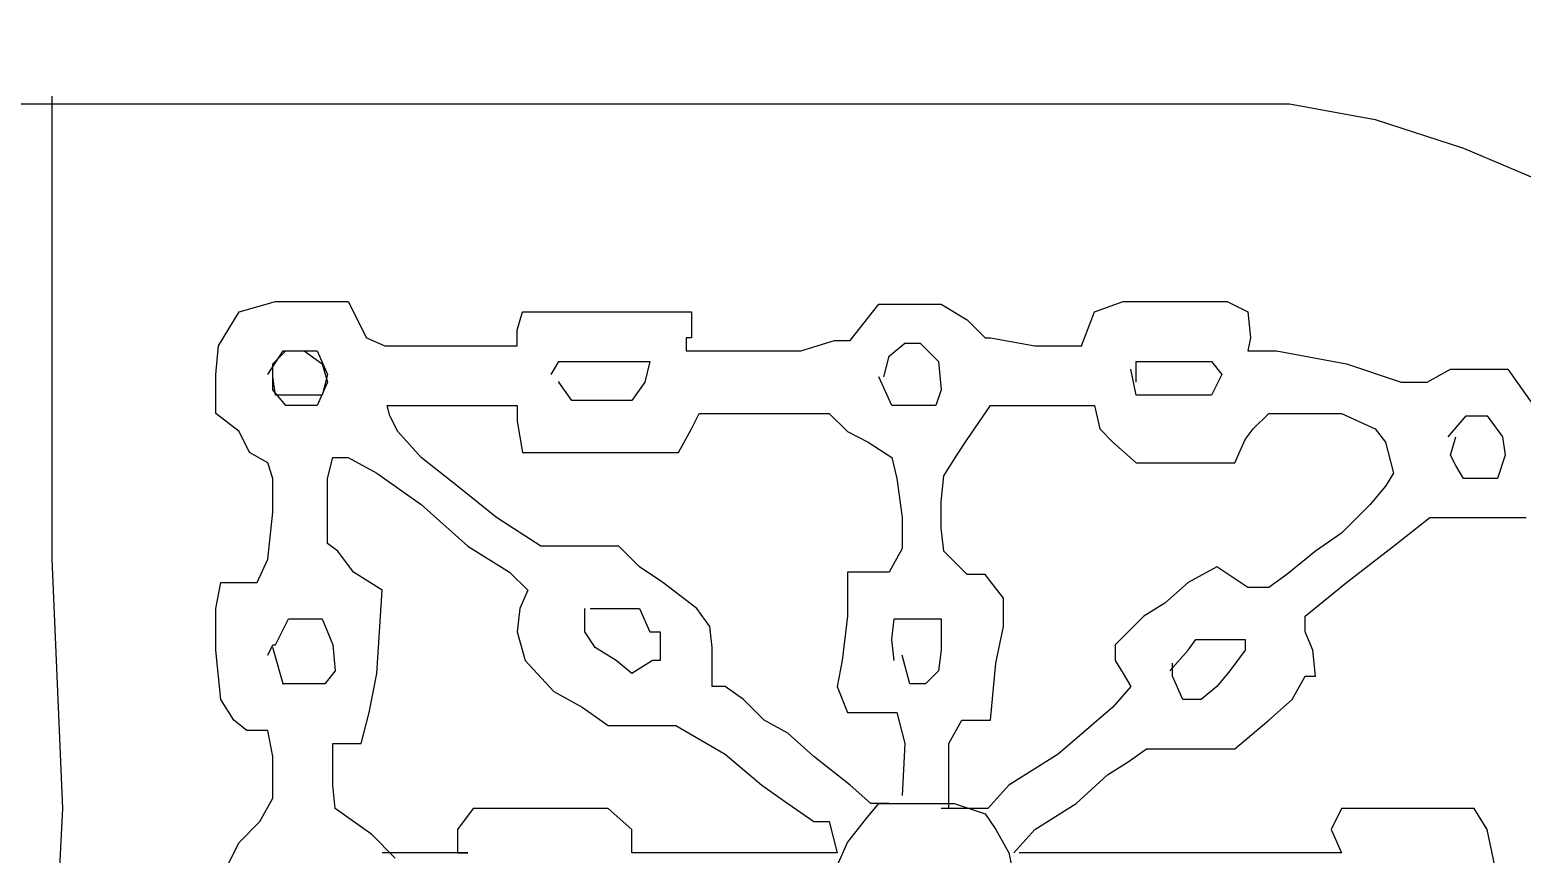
# Model space of a CAD drawing. Extents: x 730854 to 731444, y 4378581 to 4379608.
# Drawn here: x 730892.02 to 730897.76, y 4379445.25 to 4379448.42 of the extents above; entities that cross this region are included whole.
import ezdxf

# ---------------------------------------------------------------- set-up
doc = ezdxf.new("R2010")
doc.units = 0
doc.layers.get('0').update_dxf_attribs({"linetype": 'CONTINUOUS'})

msp = doc.modelspace()

# ---------------------------------------------------------------- linework, layer by layer
at = {"color": 0, "linetype": 'CONTINUOUS'}
for p, q in [((730892.1, 4379448.17), (730892.1, 4379447.97)), ((730892.1, 4379448.17), (730892.1, 4379447.97)), ((730891.92, 4379448.14), (730892.12, 4379448.14)), ((730891.92, 4379448.14), (730892.12, 4379448.14)), ((730892.12, 4379448.14), (730892.85, 4379448.14)), ((730892.12, 4379448.14), (730892.85, 4379448.14)), ((730892.85, 4379448.14), (730893.26, 4379448.14)), ((730892.85, 4379448.14), (730893.26, 4379448.14)), ((730893.26, 4379448.14), (730893.82, 4379448.14)), ((730893.26, 4379448.14), (730893.82, 4379448.14)), ((730893.82, 4379448.14), (730894.14, 4379448.14)), ((730893.82, 4379448.14), (730894.14, 4379448.14)), ((730894.14, 4379448.14), (730894.64, 4379448.14)), ((730894.14, 4379448.14), (730894.64, 4379448.14)), ((730894.64, 4379448.14), (730895.2, 4379448.14)), ((730894.64, 4379448.14), (730895.2, 4379448.14)), ((730895.2, 4379448.14), (730895.68, 4379448.14)), ((730895.2, 4379448.14), (730895.68, 4379448.14)), ((730895.68, 4379448.14), (730896.09, 4379448.14)), ((730895.68, 4379448.14), (730896.09, 4379448.14)), ((730896.09, 4379448.14), (730896.5, 4379448.14)), ((730896.09, 4379448.14), (730896.5, 4379448.14)), ((730896.5, 4379448.14), (730896.86, 4379448.14)), ((730896.5, 4379448.14), (730896.86, 4379448.14)), ((730896.86, 4379448.14), (730897.19, 4379448.08)), ((730896.86, 4379448.14), (730897.19, 4379448.08)), ((730897.19, 4379448.08), (730897.53, 4379447.97)), ((730897.19, 4379448.08), (730897.53, 4379447.97)), ((730892.1, 4379447.97), (730892.1, 4379447.32)), ((730892.1, 4379447.97), (730892.1, 4379447.32)), ((730897.53, 4379447.97), (730897.93, 4379447.8)), ((730897.53, 4379447.97), (730897.93, 4379447.8)), ((730892.82, 4379447.34), (730892.96, 4379447.38)), ((730892.82, 4379447.34), (730892.96, 4379447.38)), ((730892.96, 4379447.38), (730893.09, 4379447.38)), ((730892.96, 4379447.38), (730893.09, 4379447.38)), ((730893.09, 4379447.38), (730893.24, 4379447.38)), ((730893.09, 4379447.38), (730893.24, 4379447.38)), ((730893.24, 4379447.38), (730893.31, 4379447.24)), ((730893.24, 4379447.38), (730893.31, 4379447.24)), ((730895.17, 4379447.23), (730895.28, 4379447.37)), ((730895.17, 4379447.23), (730895.28, 4379447.37)), ((730895.28, 4379447.37), (730895.4, 4379447.37)), ((730895.28, 4379447.37), (730895.4, 4379447.37)), ((730895.4, 4379447.37), (730895.52, 4379447.37)), ((730895.4, 4379447.37), (730895.52, 4379447.37)), ((730895.52, 4379447.37), (730895.62, 4379447.31)), ((730895.52, 4379447.37), (730895.62, 4379447.31)), ((730896.11, 4379447.34), (730896.22, 4379447.38)), ((730896.11, 4379447.34), (730896.22, 4379447.38)), ((730896.22, 4379447.38), (730896.35, 4379447.38)), ((730896.22, 4379447.38), (730896.35, 4379447.38)), ((730896.35, 4379447.38), (730896.5, 4379447.38)), ((730896.35, 4379447.38), (730896.5, 4379447.38)), ((730896.5, 4379447.38), (730896.62, 4379447.38)), ((730896.5, 4379447.38), (730896.62, 4379447.38)), ((730896.62, 4379447.38), (730896.7, 4379447.34)), ((730896.62, 4379447.38), (730896.7, 4379447.34)), ((730892.1, 4379447.32), (730892.1, 4379446.39)), ((730892.1, 4379447.32), (730892.1, 4379446.39)), ((730892.74, 4379447.21), (730892.82, 4379447.34)), ((730892.74, 4379447.21), (730892.82, 4379447.34)), ((730893.89, 4379447.27), (730893.91, 4379447.34)), ((730893.89, 4379447.27), (730893.91, 4379447.34)), ((730893.91, 4379447.34), (730893.98, 4379447.34)), ((730893.91, 4379447.34), (730893.98, 4379447.34)), ((730893.98, 4379447.34), (730894.14, 4379447.34)), ((730893.98, 4379447.34), (730894.14, 4379447.34)), ((730894.14, 4379447.34), (730894.27, 4379447.34)), ((730894.14, 4379447.34), (730894.27, 4379447.34)), ((730894.27, 4379447.34), (730894.4, 4379447.34)), ((730894.27, 4379447.34), (730894.4, 4379447.34)), ((730894.4, 4379447.34), (730894.5, 4379447.34)), ((730894.4, 4379447.34), (730894.5, 4379447.34)), ((730894.5, 4379447.34), (730894.56, 4379447.34)), ((730894.5, 4379447.34), (730894.56, 4379447.34)), ((730894.56, 4379447.34), (730894.56, 4379447.24)), ((730894.56, 4379447.34), (730894.56, 4379447.24)), ((730895.62, 4379447.31), (730895.69, 4379447.24)), ((730895.62, 4379447.31), (730895.69, 4379447.24)), ((730896.06, 4379447.21), (730896.11, 4379447.34)), ((730896.06, 4379447.21), (730896.11, 4379447.34)), ((730896.7, 4379447.34), (730896.71, 4379447.24)), ((730896.7, 4379447.34), (730896.71, 4379447.24)), ((730893.31, 4379447.24), (730893.38, 4379447.21)), ((730893.31, 4379447.24), (730893.38, 4379447.21)), ((730893.89, 4379447.21), (730893.89, 4379447.27)), ((730893.89, 4379447.21), (730893.89, 4379447.27)), ((730894.56, 4379447.24), (730894.54, 4379447.24)), ((730894.54, 4379447.24), (730894.54, 4379447.19)), ((730894.56, 4379447.24), (730894.54, 4379447.24)), ((730894.54, 4379447.24), (730894.54, 4379447.19)), ((730894.98, 4379447.19), (730895.11, 4379447.23)), ((730894.98, 4379447.19), (730895.11, 4379447.23)), ((730895.11, 4379447.23), (730895.17, 4379447.23)), ((730895.11, 4379447.23), (730895.17, 4379447.23)), ((730895.69, 4379447.24), (730895.71, 4379447.24)), ((730895.69, 4379447.24), (730895.71, 4379447.24)), ((730895.71, 4379447.24), (730895.88, 4379447.21)), ((730895.71, 4379447.24), (730895.88, 4379447.21)), ((730896.71, 4379447.24), (730896.7, 4379447.19)), ((730896.71, 4379447.24), (730896.7, 4379447.19)), ((730892.73, 4379447.1), (730892.74, 4379447.21)), ((730892.73, 4379447.1), (730892.74, 4379447.21)), ((730892.93, 4379447.1), (730892.99, 4379447.19)), ((730892.93, 4379447.1), (730892.99, 4379447.19)), ((730892.95, 4379447.14), (730893, 4379447.19)), ((730892.95, 4379447.14), (730893, 4379447.19)), ((730892.99, 4379447.19), (730893.04, 4379447.19)), ((730892.99, 4379447.19), (730893.04, 4379447.19)), ((730893, 4379447.19), (730893.07, 4379447.19)), ((730893, 4379447.19), (730893.07, 4379447.19)), ((730893.04, 4379447.19), (730893.12, 4379447.19)), ((730893.04, 4379447.19), (730893.12, 4379447.19)), ((730893.07, 4379447.19), (730893.14, 4379447.14)), ((730893.07, 4379447.19), (730893.14, 4379447.14)), ((730893.12, 4379447.19), (730893.16, 4379447.1)), ((730893.12, 4379447.19), (730893.16, 4379447.1)), ((730893.38, 4379447.21), (730893.5, 4379447.21)), ((730893.38, 4379447.21), (730893.5, 4379447.21)), ((730893.5, 4379447.21), (730893.64, 4379447.21)), ((730893.5, 4379447.21), (730893.64, 4379447.21)), ((730893.64, 4379447.21), (730893.8, 4379447.21)), ((730893.64, 4379447.21), (730893.8, 4379447.21)), ((730893.8, 4379447.21), (730893.89, 4379447.21)), ((730893.8, 4379447.21), (730893.89, 4379447.21)), ((730894.54, 4379447.19), (730894.69, 4379447.19)), ((730894.54, 4379447.19), (730894.69, 4379447.19)), ((730894.69, 4379447.19), (730894.87, 4379447.19)), ((730894.69, 4379447.19), (730894.87, 4379447.19)), ((730894.87, 4379447.19), (730894.98, 4379447.19)), ((730894.87, 4379447.19), (730894.98, 4379447.19)), ((730895.3, 4379447.09), (730895.32, 4379447.17)), ((730895.3, 4379447.09), (730895.32, 4379447.17)), ((730895.32, 4379447.17), (730895.38, 4379447.22)), ((730895.32, 4379447.17), (730895.38, 4379447.22)), ((730895.38, 4379447.22), (730895.44, 4379447.22)), ((730895.38, 4379447.22), (730895.44, 4379447.22)), ((730895.44, 4379447.22), (730895.51, 4379447.15)), ((730895.44, 4379447.22), (730895.51, 4379447.15)), ((730895.88, 4379447.21), (730895.98, 4379447.21)), ((730895.88, 4379447.21), (730895.98, 4379447.21)), ((730895.98, 4379447.21), (730896.06, 4379447.21)), ((730895.98, 4379447.21), (730896.06, 4379447.21)), ((730896.7, 4379447.19), (730896.81, 4379447.19)), ((730896.7, 4379447.19), (730896.81, 4379447.19)), ((730896.81, 4379447.19), (730897.08, 4379447.14)), ((730896.81, 4379447.19), (730897.08, 4379447.14)), ((730892.95, 4379447.04), (730892.95, 4379447.14)), ((730892.95, 4379447.09), (730892.95, 4379447.14)), ((730892.95, 4379447.04), (730892.95, 4379447.14)), ((730892.95, 4379447.09), (730892.95, 4379447.14)), ((730893.14, 4379447.14), (730893.16, 4379447.07)), ((730893.14, 4379447.14), (730893.16, 4379447.07)), ((730894.02, 4379447.1), (730894.05, 4379447.15)), ((730894.02, 4379447.1), (730894.05, 4379447.15)), ((730894.05, 4379447.15), (730894.11, 4379447.15)), ((730894.05, 4379447.15), (730894.11, 4379447.15)), ((730894.11, 4379447.15), (730894.21, 4379447.15)), ((730894.11, 4379447.15), (730894.21, 4379447.15)), ((730894.21, 4379447.15), (730894.34, 4379447.15)), ((730894.21, 4379447.15), (730894.34, 4379447.15)), ((730894.34, 4379447.15), (730894.4, 4379447.15)), ((730894.34, 4379447.15), (730894.4, 4379447.15)), ((730894.4, 4379447.15), (730894.38, 4379447.07)), ((730894.4, 4379447.15), (730894.38, 4379447.07)), ((730895.51, 4379447.15), (730895.52, 4379447.04)), ((730895.51, 4379447.15), (730895.52, 4379447.04)), ((730896.27, 4379447.02), (730896.25, 4379447.12)), ((730896.27, 4379447.02), (730896.25, 4379447.12)), ((730896.27, 4379447.07), (730896.27, 4379447.15)), ((730896.27, 4379447.15), (730896.3, 4379447.15)), ((730896.27, 4379447.07), (730896.27, 4379447.15)), ((730896.27, 4379447.15), (730896.3, 4379447.15)), ((730896.3, 4379447.15), (730896.41, 4379447.15)), ((730896.3, 4379447.15), (730896.41, 4379447.15)), ((730896.41, 4379447.15), (730896.5, 4379447.15)), ((730896.41, 4379447.15), (730896.5, 4379447.15)), ((730896.5, 4379447.15), (730896.56, 4379447.15)), ((730896.5, 4379447.15), (730896.56, 4379447.15)), ((730896.56, 4379447.15), (730896.6, 4379447.1)), ((730896.56, 4379447.15), (730896.6, 4379447.1)), ((730897.08, 4379447.14), (730897.29, 4379447.07)), ((730897.08, 4379447.14), (730897.29, 4379447.07)), ((730897.39, 4379447.07), (730897.48, 4379447.12)), ((730897.39, 4379447.07), (730897.48, 4379447.12)), ((730897.48, 4379447.12), (730897.59, 4379447.12)), ((730897.48, 4379447.12), (730897.59, 4379447.12)), ((730897.59, 4379447.12), (730897.7, 4379447.12)), ((730897.59, 4379447.12), (730897.7, 4379447.12)), ((730897.7, 4379447.12), (730897.82, 4379446.95)), ((730897.7, 4379447.12), (730897.82, 4379446.95)), ((730892.73, 4379446.95), (730892.73, 4379447.1)), ((730892.73, 4379446.95), (730892.73, 4379447.1)), ((730892.96, 4379447.02), (730892.95, 4379447.09)), ((730892.96, 4379447.02), (730892.95, 4379447.09)), ((730893.16, 4379447.07), (730893.12, 4379446.98)), ((730893.16, 4379447.07), (730893.12, 4379446.98)), ((730893.16, 4379447.1), (730893.14, 4379447.02)), ((730893.16, 4379447.1), (730893.14, 4379447.02)), ((730894.1, 4379447), (730894.05, 4379447.07)), ((730894.1, 4379447), (730894.05, 4379447.07)), ((730894.38, 4379447.07), (730894.33, 4379447)), ((730894.38, 4379447.07), (730894.33, 4379447)), ((730895.33, 4379446.98), (730895.28, 4379447.09)), ((730895.33, 4379446.98), (730895.28, 4379447.09)), ((730896.6, 4379447.1), (730896.56, 4379447.02)), ((730896.6, 4379447.1), (730896.56, 4379447.02)), ((730897.29, 4379447.07), (730897.39, 4379447.07)), ((730897.29, 4379447.07), (730897.39, 4379447.07)), ((730893, 4379446.98), (730892.95, 4379447.04)), ((730893, 4379446.98), (730892.95, 4379447.04)), ((730893, 4379447.02), (730892.96, 4379447.02)), ((730893, 4379447.02), (730892.96, 4379447.02)), ((730893.04, 4379447.02), (730893, 4379447.02)), ((730893.04, 4379447.02), (730893, 4379447.02)), ((730893.1, 4379447.02), (730893.04, 4379447.02)), ((730893.1, 4379447.02), (730893.04, 4379447.02)), ((730893.14, 4379447.02), (730893.1, 4379447.02)), ((730893.14, 4379447.02), (730893.1, 4379447.02)), ((730894.13, 4379447), (730894.1, 4379447)), ((730894.13, 4379447), (730894.1, 4379447)), ((730894.23, 4379447), (730894.13, 4379447)), ((730894.23, 4379447), (730894.13, 4379447)), ((730894.33, 4379447), (730894.23, 4379447)), ((730894.33, 4379447), (730894.23, 4379447)), ((730895.52, 4379447.04), (730895.5, 4379446.98)), ((730895.52, 4379447.04), (730895.5, 4379446.98)), ((730896.34, 4379447.02), (730896.27, 4379447.02)), ((730896.34, 4379447.02), (730896.27, 4379447.02)), ((730896.47, 4379447.02), (730896.34, 4379447.02)), ((730896.47, 4379447.02), (730896.34, 4379447.02)), ((730896.56, 4379447.02), (730896.47, 4379447.02)), ((730896.56, 4379447.02), (730896.47, 4379447.02)), ((730892.82, 4379446.88), (730892.73, 4379446.95)), ((730892.82, 4379446.88), (730892.73, 4379446.95)), ((730893.05, 4379446.98), (730893, 4379446.98)), ((730893.05, 4379446.98), (730893, 4379446.98)), ((730893.12, 4379446.98), (730893.05, 4379446.98)), ((730893.12, 4379446.98), (730893.05, 4379446.98)), ((730893.4, 4379446.94), (730893.39, 4379446.98)), ((730893.39, 4379446.98), (730893.54, 4379446.98)), ((730893.4, 4379446.94), (730893.39, 4379446.98)), ((730893.39, 4379446.98), (730893.54, 4379446.98)), ((730893.43, 4379446.88), (730893.4, 4379446.94)), ((730893.43, 4379446.88), (730893.4, 4379446.94)), ((730893.54, 4379446.98), (730893.72, 4379446.98)), ((730893.54, 4379446.98), (730893.72, 4379446.98)), ((730893.72, 4379446.98), (730893.84, 4379446.98)), ((730893.72, 4379446.98), (730893.84, 4379446.98)), ((730893.84, 4379446.98), (730893.89, 4379446.98)), ((730893.84, 4379446.98), (730893.89, 4379446.98)), ((730893.89, 4379446.98), (730893.89, 4379446.92)), ((730893.89, 4379446.98), (730893.89, 4379446.92)), ((730894.56, 4379446.89), (730894.59, 4379446.95)), ((730894.56, 4379446.89), (730894.59, 4379446.95)), ((730894.59, 4379446.95), (730894.72, 4379446.95)), ((730894.59, 4379446.95), (730894.72, 4379446.95)), ((730894.72, 4379446.95), (730894.88, 4379446.95)), ((730894.72, 4379446.95), (730894.88, 4379446.95)), ((730894.88, 4379446.95), (730895, 4379446.95)), ((730894.88, 4379446.95), (730895, 4379446.95)), ((730895, 4379446.95), (730895.09, 4379446.95)), ((730895, 4379446.95), (730895.09, 4379446.95)), ((730895.09, 4379446.95), (730895.16, 4379446.88)), ((730895.09, 4379446.95), (730895.16, 4379446.88)), ((730895.35, 4379446.98), (730895.33, 4379446.98)), ((730895.35, 4379446.98), (730895.33, 4379446.98)), ((730895.43, 4379446.98), (730895.35, 4379446.98)), ((730895.43, 4379446.98), (730895.35, 4379446.98)), ((730895.5, 4379446.98), (730895.43, 4379446.98)), ((730895.5, 4379446.98), (730895.43, 4379446.98)), ((730895.62, 4379446.85), (730895.71, 4379446.98)), ((730895.62, 4379446.85), (730895.71, 4379446.98)), ((730895.71, 4379446.98), (730895.79, 4379446.98)), ((730895.71, 4379446.98), (730895.79, 4379446.98)), ((730895.79, 4379446.98), (730895.93, 4379446.98)), ((730895.79, 4379446.98), (730895.93, 4379446.98)), ((730895.93, 4379446.98), (730896.01, 4379446.98)), ((730895.93, 4379446.98), (730896.01, 4379446.98)), ((730896.01, 4379446.98), (730896.08, 4379446.98)), ((730896.01, 4379446.98), (730896.08, 4379446.98)), ((730896.08, 4379446.98), (730896.11, 4379446.98)), ((730896.08, 4379446.98), (730896.11, 4379446.98)), ((730896.11, 4379446.98), (730896.13, 4379446.89)), ((730896.11, 4379446.98), (730896.13, 4379446.89)), ((730896.72, 4379446.89), (730896.78, 4379446.95)), ((730896.72, 4379446.89), (730896.78, 4379446.95)), ((730896.78, 4379446.95), (730896.9, 4379446.95)), ((730896.78, 4379446.95), (730896.9, 4379446.95)), ((730896.9, 4379446.95), (730897.06, 4379446.95)), ((730896.9, 4379446.95), (730897.06, 4379446.95)), ((730897.06, 4379446.95), (730897.19, 4379446.89)), ((730897.06, 4379446.95), (730897.19, 4379446.89)), ((730897.47, 4379446.86), (730897.54, 4379446.94)), ((730897.47, 4379446.86), (730897.54, 4379446.94)), ((730897.54, 4379446.94), (730897.62, 4379446.94)), ((730897.54, 4379446.94), (730897.62, 4379446.94)), ((730897.62, 4379446.94), (730897.68, 4379446.86)), ((730897.62, 4379446.94), (730897.68, 4379446.86)), ((730893.89, 4379446.92), (730893.91, 4379446.8)), ((730893.89, 4379446.92), (730893.91, 4379446.8)), ((730894.51, 4379446.8), (730894.56, 4379446.89)), ((730894.51, 4379446.8), (730894.56, 4379446.89)), ((730896.13, 4379446.89), (730896.18, 4379446.84)), ((730896.13, 4379446.89), (730896.18, 4379446.84)), ((730896.69, 4379446.85), (730896.72, 4379446.89)), ((730896.69, 4379446.85), (730896.72, 4379446.89)), ((730897.19, 4379446.89), (730897.23, 4379446.84)), ((730897.19, 4379446.89), (730897.23, 4379446.84)), ((730892.86, 4379446.8), (730892.82, 4379446.88)), ((730892.86, 4379446.8), (730892.82, 4379446.88)), ((730893.52, 4379446.78), (730893.43, 4379446.88)), ((730893.52, 4379446.78), (730893.43, 4379446.88)), ((730895.16, 4379446.88), (730895.24, 4379446.84)), ((730895.16, 4379446.88), (730895.24, 4379446.84)), ((730895.24, 4379446.84), (730895.33, 4379446.78)), ((730895.24, 4379446.84), (730895.33, 4379446.78)), ((730895.58, 4379446.79), (730895.62, 4379446.85)), ((730895.58, 4379446.79), (730895.62, 4379446.85)), ((730896.18, 4379446.84), (730896.27, 4379446.76)), ((730896.18, 4379446.84), (730896.27, 4379446.76)), ((730896.65, 4379446.76), (730896.69, 4379446.85)), ((730896.65, 4379446.76), (730896.69, 4379446.85)), ((730897.23, 4379446.84), (730897.26, 4379446.72)), ((730897.23, 4379446.84), (730897.26, 4379446.72)), ((730897.48, 4379446.79), (730897.5, 4379446.86)), ((730897.48, 4379446.79), (730897.5, 4379446.86)), ((730897.68, 4379446.86), (730897.69, 4379446.79)), ((730897.68, 4379446.86), (730897.69, 4379446.79)), ((730892.93, 4379446.76), (730892.86, 4379446.8)), ((730892.93, 4379446.76), (730892.86, 4379446.8)), ((730893.16, 4379446.7), (730893.18, 4379446.78)), ((730893.16, 4379446.7), (730893.18, 4379446.78)), ((730893.18, 4379446.78), (730893.24, 4379446.78)), ((730893.18, 4379446.78), (730893.24, 4379446.78)), ((730893.24, 4379446.78), (730893.35, 4379446.72)), ((730893.24, 4379446.78), (730893.35, 4379446.72)), ((730893.66, 4379446.67), (730893.52, 4379446.78)), ((730893.66, 4379446.67), (730893.52, 4379446.78)), ((730893.91, 4379446.8), (730894, 4379446.8)), ((730893.91, 4379446.8), (730894, 4379446.8)), ((730894, 4379446.8), (730894.21, 4379446.8)), ((730894, 4379446.8), (730894.21, 4379446.8)), ((730894.21, 4379446.8), (730894.31, 4379446.8)), ((730894.21, 4379446.8), (730894.31, 4379446.8)), ((730894.31, 4379446.8), (730894.44, 4379446.8)), ((730894.31, 4379446.8), (730894.44, 4379446.8)), ((730894.44, 4379446.8), (730894.51, 4379446.8)), ((730894.44, 4379446.8), (730894.51, 4379446.8)), ((730895.33, 4379446.78), (730895.35, 4379446.7)), ((730895.33, 4379446.78), (730895.35, 4379446.7)), ((730895.53, 4379446.71), (730895.58, 4379446.79)), ((730895.53, 4379446.71), (730895.58, 4379446.79)), ((730897.5, 4379446.75), (730897.48, 4379446.79)), ((730897.5, 4379446.75), (730897.48, 4379446.79)), ((730897.69, 4379446.79), (730897.66, 4379446.7)), ((730897.69, 4379446.79), (730897.66, 4379446.7)), ((730892.95, 4379446.7), (730892.93, 4379446.76)), ((730892.95, 4379446.7), (730892.93, 4379446.76)), ((730893.35, 4379446.72), (730893.52, 4379446.6)), ((730893.35, 4379446.72), (730893.52, 4379446.6)), ((730895.52, 4379446.61), (730895.53, 4379446.71)), ((730895.52, 4379446.61), (730895.53, 4379446.71)), ((730896.27, 4379446.76), (730896.37, 4379446.76)), ((730896.27, 4379446.76), (730896.37, 4379446.76)), ((730896.37, 4379446.76), (730896.45, 4379446.76)), ((730896.37, 4379446.76), (730896.45, 4379446.76)), ((730896.45, 4379446.76), (730896.55, 4379446.76)), ((730896.45, 4379446.76), (730896.55, 4379446.76)), ((730896.55, 4379446.76), (730896.65, 4379446.76)), ((730896.55, 4379446.76), (730896.65, 4379446.76)), ((730897.26, 4379446.72), (730897.23, 4379446.67)), ((730897.26, 4379446.72), (730897.23, 4379446.67)), ((730897.53, 4379446.7), (730897.5, 4379446.75)), ((730897.53, 4379446.7), (730897.5, 4379446.75)), ((730892.95, 4379446.57), (730892.95, 4379446.7)), ((730892.95, 4379446.57), (730892.95, 4379446.7)), ((730893.16, 4379446.57), (730893.16, 4379446.7)), ((730893.16, 4379446.57), (730893.16, 4379446.7)), ((730893.81, 4379446.55), (730893.66, 4379446.67)), ((730893.81, 4379446.55), (730893.66, 4379446.67)), ((730895.35, 4379446.7), (730895.37, 4379446.55)), ((730895.35, 4379446.7), (730895.37, 4379446.55)), ((730897.23, 4379446.67), (730897.17, 4379446.6)), ((730897.23, 4379446.67), (730897.17, 4379446.6)), ((730897.59, 4379446.7), (730897.53, 4379446.7)), ((730897.59, 4379446.7), (730897.53, 4379446.7)), ((730897.66, 4379446.7), (730897.59, 4379446.7)), ((730897.66, 4379446.7), (730897.59, 4379446.7)), ((730893.52, 4379446.6), (730893.7, 4379446.44)), ((730893.52, 4379446.6), (730893.7, 4379446.44)), ((730895.52, 4379446.51), (730895.52, 4379446.61)), ((730895.52, 4379446.51), (730895.52, 4379446.61)), ((730897.17, 4379446.6), (730897.06, 4379446.49)), ((730897.17, 4379446.6), (730897.06, 4379446.49)), ((730892.93, 4379446.39), (730892.95, 4379446.57)), ((730892.93, 4379446.39), (730892.95, 4379446.57)), ((730893.16, 4379446.45), (730893.16, 4379446.57)), ((730893.16, 4379446.45), (730893.16, 4379446.57)), ((730893.98, 4379446.44), (730893.81, 4379446.55)), ((730893.98, 4379446.44), (730893.81, 4379446.55)), ((730895.37, 4379446.55), (730895.37, 4379446.43)), ((730895.37, 4379446.55), (730895.37, 4379446.43)), ((730897.26, 4379446.44), (730897.4, 4379446.55)), ((730897.26, 4379446.44), (730897.4, 4379446.55)), ((730897.4, 4379446.55), (730897.5, 4379446.55)), ((730897.4, 4379446.55), (730897.5, 4379446.55)), ((730897.5, 4379446.55), (730897.59, 4379446.55)), ((730897.5, 4379446.55), (730897.59, 4379446.55)), ((730897.59, 4379446.55), (730897.68, 4379446.55)), ((730897.59, 4379446.55), (730897.68, 4379446.55)), ((730897.68, 4379446.55), (730897.77, 4379446.55)), ((730897.68, 4379446.55), (730897.77, 4379446.55)), ((730895.53, 4379446.42), (730895.52, 4379446.51)), ((730895.53, 4379446.42), (730895.52, 4379446.51)), ((730897.06, 4379446.49), (730896.96, 4379446.42)), ((730897.06, 4379446.49), (730896.96, 4379446.42)), ((730893.2, 4379446.42), (730893.16, 4379446.45)), ((730893.2, 4379446.42), (730893.16, 4379446.45)), ((730893.7, 4379446.44), (730893.86, 4379446.34)), ((730893.7, 4379446.44), (730893.86, 4379446.34)), ((730894.05, 4379446.44), (730893.98, 4379446.44)), ((730894.05, 4379446.44), (730893.98, 4379446.44)), ((730894.11, 4379446.44), (730894.05, 4379446.44)), ((730894.11, 4379446.44), (730894.05, 4379446.44)), ((730894.2, 4379446.44), (730894.11, 4379446.44)), ((730894.2, 4379446.44), (730894.11, 4379446.44)), ((730894.28, 4379446.44), (730894.2, 4379446.44)), ((730894.28, 4379446.44), (730894.2, 4379446.44)), ((730894.36, 4379446.36), (730894.28, 4379446.44)), ((730894.36, 4379446.36), (730894.28, 4379446.44)), ((730895.37, 4379446.43), (730895.32, 4379446.34)), ((730895.37, 4379446.43), (730895.32, 4379446.34)), ((730897.08, 4379446.3), (730897.26, 4379446.44)), ((730897.08, 4379446.3), (730897.26, 4379446.44)), ((730892.1, 4379446.39), (730892.14, 4379445.43)), ((730892.1, 4379446.39), (730892.14, 4379445.43)), ((730892.89, 4379446.3), (730892.93, 4379446.39)), ((730892.89, 4379446.3), (730892.93, 4379446.39)), ((730893.26, 4379446.34), (730893.2, 4379446.42)), ((730893.26, 4379446.34), (730893.2, 4379446.42)), ((730895.62, 4379446.33), (730895.53, 4379446.42)), ((730895.62, 4379446.33), (730895.53, 4379446.42)), ((730896.96, 4379446.42), (730896.85, 4379446.33)), ((730896.96, 4379446.42), (730896.85, 4379446.33)), ((730893.37, 4379446.27), (730893.26, 4379446.34)), ((730893.37, 4379446.27), (730893.26, 4379446.34)), ((730893.86, 4379446.34), (730893.93, 4379446.27)), ((730893.86, 4379446.34), (730893.93, 4379446.27)), ((730894.45, 4379446.3), (730894.36, 4379446.36)), ((730894.45, 4379446.3), (730894.36, 4379446.36)), ((730895.24, 4379446.34), (730895.16, 4379446.34)), ((730895.16, 4379446.34), (730895.16, 4379446.17)), ((730895.24, 4379446.34), (730895.16, 4379446.34)), ((730895.16, 4379446.34), (730895.16, 4379446.17)), ((730895.32, 4379446.34), (730895.24, 4379446.34)), ((730895.32, 4379446.34), (730895.24, 4379446.34)), ((730895.69, 4379446.33), (730895.62, 4379446.33)), ((730895.69, 4379446.33), (730895.62, 4379446.33)), ((730895.76, 4379446.24), (730895.69, 4379446.33)), ((730895.76, 4379446.24), (730895.69, 4379446.33)), ((730896.58, 4379446.36), (730896.47, 4379446.3)), ((730896.58, 4379446.36), (730896.47, 4379446.3)), ((730896.7, 4379446.28), (730896.58, 4379446.36)), ((730896.7, 4379446.28), (730896.58, 4379446.36)), ((730896.85, 4379446.33), (730896.78, 4379446.28)), ((730896.85, 4379446.33), (730896.78, 4379446.28)), ((730892.73, 4379446.2), (730892.75, 4379446.3)), ((730892.73, 4379446.2), (730892.75, 4379446.3)), ((730892.75, 4379446.3), (730892.82, 4379446.3)), ((730892.75, 4379446.3), (730892.82, 4379446.3)), ((730892.82, 4379446.3), (730892.89, 4379446.3)), ((730892.82, 4379446.3), (730892.89, 4379446.3)), ((730893.36, 4379446.11), (730893.37, 4379446.27)), ((730893.36, 4379446.11), (730893.37, 4379446.27)), ((730893.93, 4379446.27), (730893.9, 4379446.2)), ((730893.93, 4379446.27), (730893.9, 4379446.2)), ((730894.58, 4379446.2), (730894.45, 4379446.3)), ((730894.58, 4379446.2), (730894.45, 4379446.3)), ((730896.47, 4379446.3), (730896.38, 4379446.22)), ((730896.47, 4379446.3), (730896.38, 4379446.22)), ((730896.78, 4379446.28), (730896.7, 4379446.28)), ((730896.78, 4379446.28), (730896.7, 4379446.28)), ((730896.92, 4379446.17), (730897.08, 4379446.3)), ((730896.92, 4379446.17), (730897.08, 4379446.3)), ((730892.73, 4379446.04), (730892.73, 4379446.2)), ((730892.73, 4379446.04), (730892.73, 4379446.2)), ((730893.9, 4379446.2), (730893.89, 4379446.11)), ((730893.9, 4379446.2), (730893.89, 4379446.11)), ((730894.15, 4379446.11), (730894.15, 4379446.2)), ((730894.15, 4379446.11), (730894.15, 4379446.2)), ((730894.17, 4379446.2), (730894.19, 4379446.2)), ((730894.17, 4379446.2), (730894.19, 4379446.2)), ((730894.19, 4379446.2), (730894.25, 4379446.2)), ((730894.19, 4379446.2), (730894.25, 4379446.2)), ((730894.25, 4379446.2), (730894.36, 4379446.2)), ((730894.25, 4379446.2), (730894.36, 4379446.2)), ((730894.36, 4379446.2), (730894.4, 4379446.11)), ((730894.36, 4379446.2), (730894.4, 4379446.11)), ((730894.63, 4379446.13), (730894.58, 4379446.2)), ((730894.63, 4379446.13), (730894.58, 4379446.2)), ((730895.76, 4379446.13), (730895.76, 4379446.24)), ((730895.76, 4379446.13), (730895.76, 4379446.24)), ((730896.38, 4379446.22), (730896.3, 4379446.17)), ((730896.38, 4379446.22), (730896.3, 4379446.17)), ((730892.96, 4379446.06), (730893.01, 4379446.16)), ((730892.96, 4379446.06), (730893.01, 4379446.16)), ((730893.01, 4379446.16), (730893.1, 4379446.16)), ((730893.01, 4379446.16), (730893.1, 4379446.16)), ((730893.1, 4379446.16), (730893.14, 4379446.16)), ((730893.1, 4379446.16), (730893.14, 4379446.16)), ((730893.14, 4379446.16), (730893.18, 4379446.06)), ((730893.14, 4379446.16), (730893.18, 4379446.06)), ((730895.16, 4379446.17), (730895.14, 4379446)), ((730895.16, 4379446.17), (730895.14, 4379446)), ((730895.33, 4379446.08), (730895.34, 4379446.16)), ((730895.33, 4379446.08), (730895.34, 4379446.16)), ((730895.34, 4379446.16), (730895.38, 4379446.16)), ((730895.34, 4379446.16), (730895.38, 4379446.16)), ((730895.38, 4379446.16), (730895.43, 4379446.16)), ((730895.38, 4379446.16), (730895.43, 4379446.16)), ((730895.43, 4379446.16), (730895.49, 4379446.16)), ((730895.43, 4379446.16), (730895.49, 4379446.16)), ((730895.49, 4379446.16), (730895.52, 4379446.16)), ((730895.49, 4379446.16), (730895.52, 4379446.16)), ((730895.52, 4379446.16), (730895.52, 4379446.04)), ((730895.52, 4379446.16), (730895.52, 4379446.04)), ((730896.3, 4379446.17), (730896.24, 4379446.11)), ((730896.3, 4379446.17), (730896.24, 4379446.11)), ((730896.92, 4379446.11), (730896.92, 4379446.17)), ((730896.92, 4379446.11), (730896.92, 4379446.17)), ((730893.35, 4379445.95), (730893.36, 4379446.11)), ((730893.35, 4379445.95), (730893.36, 4379446.11)), ((730893.89, 4379446.11), (730893.92, 4379446)), ((730893.89, 4379446.11), (730893.92, 4379446)), ((730894.19, 4379446.05), (730894.15, 4379446.11)), ((730894.19, 4379446.05), (730894.15, 4379446.11)), ((730894.4, 4379446.11), (730894.44, 4379446.11)), ((730894.4, 4379446.11), (730894.44, 4379446.11)), ((730894.44, 4379446.11), (730894.44, 4379446)), ((730894.44, 4379446.11), (730894.44, 4379446)), ((730894.64, 4379446.05), (730894.63, 4379446.13)), ((730894.64, 4379446.05), (730894.63, 4379446.13)), ((730895.34, 4379446), (730895.33, 4379446.08)), ((730895.34, 4379446), (730895.33, 4379446.08)), ((730895.73, 4379445.99), (730895.76, 4379446.13)), ((730895.73, 4379445.99), (730895.76, 4379446.13)), ((730896.24, 4379446.11), (730896.19, 4379446.06)), ((730896.24, 4379446.11), (730896.19, 4379446.06)), ((730896.47, 4379446.04), (730896.5, 4379446.08)), ((730896.47, 4379446.04), (730896.5, 4379446.08)), ((730896.5, 4379446.08), (730896.58, 4379446.08)), ((730896.5, 4379446.08), (730896.58, 4379446.08)), ((730896.58, 4379446.08), (730896.61, 4379446.08)), ((730896.58, 4379446.08), (730896.61, 4379446.08)), ((730896.61, 4379446.08), (730896.69, 4379446.08)), ((730896.61, 4379446.08), (730896.69, 4379446.08)), ((730896.69, 4379446.08), (730896.69, 4379446.04)), ((730896.69, 4379446.08), (730896.69, 4379446.04)), ((730896.95, 4379446.04), (730896.92, 4379446.11)), ((730896.95, 4379446.04), (730896.92, 4379446.11)), ((730892.75, 4379445.85), (730892.73, 4379446.04)), ((730892.75, 4379445.85), (730892.73, 4379446.04)), ((730892.93, 4379446.02), (730892.95, 4379446.06)), ((730892.93, 4379446.02), (730892.95, 4379446.06)), ((730892.95, 4379446.06), (730892.96, 4379446.06)), ((730892.95, 4379446.06), (730892.96, 4379446.06)), ((730892.99, 4379445.91), (730892.95, 4379446.05)), ((730892.99, 4379445.91), (730892.95, 4379446.05)), ((730893.18, 4379446.06), (730893.19, 4379445.96)), ((730893.18, 4379446.06), (730893.19, 4379445.96)), ((730894.27, 4379446), (730894.19, 4379446.05)), ((730894.27, 4379446), (730894.19, 4379446.05)), ((730894.64, 4379445.9), (730894.64, 4379446.05)), ((730894.64, 4379445.9), (730894.64, 4379446.05)), ((730895.52, 4379446.04), (730895.51, 4379445.96)), ((730895.52, 4379446.04), (730895.51, 4379445.96)), ((730896.19, 4379446.06), (730896.19, 4379446)), ((730896.19, 4379446.06), (730896.19, 4379446)), ((730896.4, 4379445.96), (730896.47, 4379446.04)), ((730896.4, 4379445.96), (730896.47, 4379446.04)), ((730896.69, 4379446.04), (730896.63, 4379445.96)), ((730896.69, 4379446.04), (730896.63, 4379445.96)), ((730896.96, 4379445.94), (730896.95, 4379446.04)), ((730896.96, 4379445.94), (730896.95, 4379446.04)), ((730893.92, 4379446), (730894.03, 4379445.88)), ((730893.92, 4379446), (730894.03, 4379445.88)), ((730894.33, 4379445.95), (730894.27, 4379446)), ((730894.33, 4379445.95), (730894.27, 4379446)), ((730894.41, 4379446), (730894.33, 4379445.95)), ((730894.41, 4379446), (730894.33, 4379445.95)), ((730894.44, 4379446), (730894.41, 4379446)), ((730894.44, 4379446), (730894.41, 4379446)), ((730895.14, 4379446), (730895.12, 4379445.9)), ((730895.14, 4379446), (730895.12, 4379445.9)), ((730895.4, 4379445.91), (730895.37, 4379446.02)), ((730895.4, 4379445.91), (730895.37, 4379446.02)), ((730895.71, 4379445.77), (730895.73, 4379445.99)), ((730895.71, 4379445.77), (730895.73, 4379445.99)), ((730896.19, 4379446), (730896.22, 4379445.95)), ((730896.19, 4379446), (730896.22, 4379445.95)), ((730896.41, 4379445.94), (730896.41, 4379445.99)), ((730896.41, 4379445.94), (730896.41, 4379445.99)), ((730893.03, 4379445.91), (730892.99, 4379445.91)), ((730893.03, 4379445.91), (730892.99, 4379445.91)), ((730893.1, 4379445.91), (730893.03, 4379445.91)), ((730893.1, 4379445.91), (730893.03, 4379445.91)), ((730893.15, 4379445.91), (730893.1, 4379445.91)), ((730893.15, 4379445.91), (730893.1, 4379445.91)), ((730893.19, 4379445.96), (730893.15, 4379445.91)), ((730893.19, 4379445.96), (730893.15, 4379445.91)), ((730893.32, 4379445.8), (730893.35, 4379445.95)), ((730893.32, 4379445.8), (730893.35, 4379445.95)), ((730895.46, 4379445.91), (730895.4, 4379445.91)), ((730895.46, 4379445.91), (730895.4, 4379445.91)), ((730895.51, 4379445.96), (730895.46, 4379445.91)), ((730895.51, 4379445.96), (730895.46, 4379445.91)), ((730896.22, 4379445.95), (730896.25, 4379445.9)), ((730896.22, 4379445.95), (730896.25, 4379445.9)), ((730896.45, 4379445.85), (730896.41, 4379445.94)), ((730896.45, 4379445.85), (730896.41, 4379445.94)), ((730896.63, 4379445.96), (730896.58, 4379445.9)), ((730896.63, 4379445.96), (730896.58, 4379445.9)), ((730896.87, 4379445.85), (730896.92, 4379445.94)), ((730896.87, 4379445.85), (730896.92, 4379445.94)), ((730896.92, 4379445.94), (730896.96, 4379445.94)), ((730896.92, 4379445.94), (730896.96, 4379445.94)), ((730892.8, 4379445.77), (730892.75, 4379445.85)), ((730892.8, 4379445.77), (730892.75, 4379445.85)), ((730894.03, 4379445.88), (730894.14, 4379445.82)), ((730894.03, 4379445.88), (730894.14, 4379445.82)), ((730894.69, 4379445.9), (730894.64, 4379445.9)), ((730894.69, 4379445.9), (730894.64, 4379445.9)), ((730894.76, 4379445.85), (730894.69, 4379445.9)), ((730894.76, 4379445.85), (730894.69, 4379445.9)), ((730894.84, 4379445.77), (730894.76, 4379445.85)), ((730894.84, 4379445.77), (730894.76, 4379445.85)), ((730895.12, 4379445.9), (730895.16, 4379445.8)), ((730895.12, 4379445.9), (730895.16, 4379445.8)), ((730896.25, 4379445.9), (730896.18, 4379445.82)), ((730896.25, 4379445.9), (730896.18, 4379445.82)), ((730896.52, 4379445.85), (730896.45, 4379445.85)), ((730896.52, 4379445.85), (730896.45, 4379445.85)), ((730896.58, 4379445.9), (730896.52, 4379445.85)), ((730896.58, 4379445.9), (730896.52, 4379445.85)), ((730896.78, 4379445.77), (730896.87, 4379445.85)), ((730896.78, 4379445.77), (730896.87, 4379445.85)), ((730893.29, 4379445.68), (730893.32, 4379445.8)), ((730893.29, 4379445.68), (730893.32, 4379445.8)), ((730894.14, 4379445.82), (730894.24, 4379445.75)), ((730894.14, 4379445.82), (730894.24, 4379445.75)), ((730895.16, 4379445.8), (730895.23, 4379445.8)), ((730895.16, 4379445.8), (730895.23, 4379445.8)), ((730895.23, 4379445.8), (730895.3, 4379445.8)), ((730895.23, 4379445.8), (730895.3, 4379445.8)), ((730895.3, 4379445.8), (730895.35, 4379445.8)), ((730895.3, 4379445.8), (730895.35, 4379445.8)), ((730895.35, 4379445.8), (730895.38, 4379445.68)), ((730895.35, 4379445.8), (730895.38, 4379445.68)), ((730896.18, 4379445.82), (730895.97, 4379445.64)), ((730896.18, 4379445.82), (730895.97, 4379445.64)), ((730892.85, 4379445.73), (730892.8, 4379445.77)), ((730892.85, 4379445.73), (730892.8, 4379445.77)), ((730894.24, 4379445.75), (730894.33, 4379445.75)), ((730894.24, 4379445.75), (730894.33, 4379445.75)), ((730894.33, 4379445.75), (730894.41, 4379445.75)), ((730894.33, 4379445.75), (730894.41, 4379445.75)), ((730894.41, 4379445.75), (730894.45, 4379445.75)), ((730894.41, 4379445.75), (730894.45, 4379445.75)), ((730894.45, 4379445.75), (730894.5, 4379445.75)), ((730894.45, 4379445.75), (730894.5, 4379445.75)), ((730894.5, 4379445.75), (730894.69, 4379445.64)), ((730894.5, 4379445.75), (730894.69, 4379445.64)), ((730894.93, 4379445.72), (730894.84, 4379445.77)), ((730894.93, 4379445.72), (730894.84, 4379445.77)), ((730895.55, 4379445.68), (730895.6, 4379445.77)), ((730895.55, 4379445.68), (730895.6, 4379445.77)), ((730895.6, 4379445.77), (730895.62, 4379445.77)), ((730895.6, 4379445.77), (730895.62, 4379445.77)), ((730895.62, 4379445.77), (730895.71, 4379445.77)), ((730895.62, 4379445.77), (730895.71, 4379445.77)), ((730896.65, 4379445.66), (730896.78, 4379445.77)), ((730896.65, 4379445.66), (730896.78, 4379445.77)), ((730892.93, 4379445.73), (730892.85, 4379445.73)), ((730892.93, 4379445.73), (730892.85, 4379445.73)), ((730892.95, 4379445.63), (730892.93, 4379445.73)), ((730892.95, 4379445.63), (730892.93, 4379445.73)), ((730893.18, 4379445.64), (730893.18, 4379445.68)), ((730893.18, 4379445.68), (730893.29, 4379445.68)), ((730893.18, 4379445.64), (730893.18, 4379445.68)), ((730893.18, 4379445.68), (730893.29, 4379445.68)), ((730895.03, 4379445.63), (730894.93, 4379445.72)), ((730895.03, 4379445.63), (730894.93, 4379445.72)), ((730895.38, 4379445.68), (730895.37, 4379445.48)), ((730895.38, 4379445.68), (730895.37, 4379445.48)), ((730895.55, 4379445.6), (730895.55, 4379445.68)), ((730895.55, 4379445.6), (730895.55, 4379445.68)), ((730892.95, 4379445.47), (730892.95, 4379445.63)), ((730892.95, 4379445.47), (730892.95, 4379445.63)), ((730893.18, 4379445.57), (730893.18, 4379445.64)), ((730893.18, 4379445.57), (730893.18, 4379445.64)), ((730894.69, 4379445.64), (730894.83, 4379445.52)), ((730894.69, 4379445.64), (730894.83, 4379445.52)), ((730895.17, 4379445.52), (730895.03, 4379445.63)), ((730895.17, 4379445.52), (730895.03, 4379445.63)), ((730895.97, 4379445.64), (730895.78, 4379445.52)), ((730895.97, 4379445.64), (730895.78, 4379445.52)), ((730896.24, 4379445.61), (730896.31, 4379445.66)), ((730896.24, 4379445.61), (730896.31, 4379445.66)), ((730896.31, 4379445.66), (730896.41, 4379445.66)), ((730896.31, 4379445.66), (730896.41, 4379445.66)), ((730896.41, 4379445.66), (730896.47, 4379445.66)), ((730896.41, 4379445.66), (730896.47, 4379445.66)), ((730896.47, 4379445.66), (730896.55, 4379445.66)), ((730896.47, 4379445.66), (730896.55, 4379445.66)), ((730896.55, 4379445.66), (730896.65, 4379445.66)), ((730896.55, 4379445.66), (730896.65, 4379445.66)), ((730893.18, 4379445.52), (730893.18, 4379445.57)), ((730893.18, 4379445.52), (730893.18, 4379445.57)), ((730895.55, 4379445.52), (730895.55, 4379445.6)), ((730895.55, 4379445.52), (730895.55, 4379445.6)), ((730896.16, 4379445.56), (730896.24, 4379445.61)), ((730896.16, 4379445.56), (730896.24, 4379445.61)), ((730893.19, 4379445.43), (730893.18, 4379445.52)), ((730893.19, 4379445.43), (730893.18, 4379445.52)), ((730894.83, 4379445.52), (730894.93, 4379445.45)), ((730894.83, 4379445.52), (730894.93, 4379445.45)), ((730895.25, 4379445.45), (730895.17, 4379445.52)), ((730895.25, 4379445.45), (730895.17, 4379445.52)), ((730895.55, 4379445.43), (730895.55, 4379445.52)), ((730895.55, 4379445.43), (730895.55, 4379445.52)), ((730895.78, 4379445.52), (730895.7, 4379445.43)), ((730895.78, 4379445.52), (730895.7, 4379445.43)), ((730896.04, 4379445.45), (730896.16, 4379445.56)), ((730896.04, 4379445.45), (730896.16, 4379445.56)), ((730892.9, 4379445.38), (730892.95, 4379445.47)), ((730892.9, 4379445.38), (730892.95, 4379445.47)), ((730894.93, 4379445.45), (730895.03, 4379445.38)), ((730894.93, 4379445.45), (730895.03, 4379445.38)), ((730895.23, 4379445.39), (730895.28, 4379445.45)), ((730895.23, 4379445.39), (730895.28, 4379445.45)), ((730895.32, 4379445.45), (730895.25, 4379445.45)), ((730895.32, 4379445.45), (730895.25, 4379445.45)), ((730895.28, 4379445.45), (730895.38, 4379445.45)), ((730895.28, 4379445.45), (730895.38, 4379445.45)), ((730895.38, 4379445.45), (730895.47, 4379445.45)), ((730895.38, 4379445.45), (730895.47, 4379445.45)), ((730895.47, 4379445.45), (730895.57, 4379445.45)), ((730895.47, 4379445.45), (730895.57, 4379445.45)), ((730895.57, 4379445.45), (730895.69, 4379445.41)), ((730895.57, 4379445.45), (730895.69, 4379445.41)), ((730895.88, 4379445.35), (730896.04, 4379445.45)), ((730895.88, 4379445.35), (730896.04, 4379445.45)), ((730892.14, 4379445.43), (730892.12, 4379445.01)), ((730892.14, 4379445.43), (730892.12, 4379445.01)), ((730893.26, 4379445.38), (730893.19, 4379445.43)), ((730893.26, 4379445.38), (730893.19, 4379445.43)), ((730893.72, 4379445.43), (730893.66, 4379445.35)), ((730893.72, 4379445.43), (730893.66, 4379445.35)), ((730893.8, 4379445.43), (730893.72, 4379445.43)), ((730893.8, 4379445.43), (730893.72, 4379445.43)), ((730893.93, 4379445.43), (730893.8, 4379445.43)), ((730893.93, 4379445.43), (730893.8, 4379445.43)), ((730894.08, 4379445.43), (730893.93, 4379445.43)), ((730894.08, 4379445.43), (730893.93, 4379445.43)), ((730894.24, 4379445.43), (730894.08, 4379445.43)), ((730894.24, 4379445.43), (730894.08, 4379445.43)), ((730894.33, 4379445.35), (730894.24, 4379445.43)), ((730894.33, 4379445.35), (730894.24, 4379445.43)), ((730895.16, 4379445.3), (730895.23, 4379445.39)), ((730895.16, 4379445.3), (730895.23, 4379445.39)), ((730895.6, 4379445.43), (730895.52, 4379445.43)), ((730895.6, 4379445.43), (730895.52, 4379445.43)), ((730895.66, 4379445.43), (730895.6, 4379445.43)), ((730895.66, 4379445.43), (730895.6, 4379445.43)), ((730895.7, 4379445.43), (730895.66, 4379445.43)), ((730895.7, 4379445.43), (730895.66, 4379445.43)), ((730895.69, 4379445.41), (730895.73, 4379445.35)), ((730895.69, 4379445.41), (730895.73, 4379445.35)), ((730897.06, 4379445.43), (730897.02, 4379445.35)), ((730897.06, 4379445.43), (730897.02, 4379445.35)), ((730897.12, 4379445.43), (730897.06, 4379445.43)), ((730897.12, 4379445.43), (730897.06, 4379445.43)), ((730897.29, 4379445.43), (730897.12, 4379445.43)), ((730897.29, 4379445.43), (730897.12, 4379445.43)), ((730897.45, 4379445.43), (730897.29, 4379445.43)), ((730897.45, 4379445.43), (730897.29, 4379445.43)), ((730897.57, 4379445.43), (730897.45, 4379445.43)), ((730897.57, 4379445.43), (730897.45, 4379445.43)), ((730897.62, 4379445.35), (730897.57, 4379445.43)), ((730897.62, 4379445.35), (730897.57, 4379445.43)), ((730892.82, 4379445.3), (730892.9, 4379445.38)), ((730892.82, 4379445.3), (730892.9, 4379445.38)), ((730893.33, 4379445.33), (730893.26, 4379445.38)), ((730893.33, 4379445.33), (730893.26, 4379445.38)), ((730893.66, 4379445.35), (730893.66, 4379445.26)), ((730893.66, 4379445.35), (730893.66, 4379445.26)), ((730894.33, 4379445.26), (730894.33, 4379445.35)), ((730894.33, 4379445.26), (730894.33, 4379445.35)), ((730895.03, 4379445.38), (730895.09, 4379445.38)), ((730895.03, 4379445.38), (730895.09, 4379445.38)), ((730895.09, 4379445.38), (730895.12, 4379445.26)), ((730895.09, 4379445.38), (730895.12, 4379445.26)), ((730895.73, 4379445.35), (730895.78, 4379445.26)), ((730895.73, 4379445.35), (730895.78, 4379445.26)), ((730895.8, 4379445.26), (730895.88, 4379445.35)), ((730895.8, 4379445.26), (730895.88, 4379445.35)), ((730897.02, 4379445.35), (730897.06, 4379445.26)), ((730897.02, 4379445.35), (730897.06, 4379445.26)), ((730897.65, 4379445.21), (730897.62, 4379445.35)), ((730897.65, 4379445.21), (730897.62, 4379445.35)), ((730892.76, 4379445.18), (730892.82, 4379445.3)), ((730892.76, 4379445.18), (730892.82, 4379445.3)), ((730893.42, 4379445.24), (730893.33, 4379445.33)), ((730893.42, 4379445.24), (730893.33, 4379445.33)), ((730895.12, 4379445.21), (730895.16, 4379445.3)), ((730895.12, 4379445.21), (730895.16, 4379445.3)), ((730893.41, 4379445.26), (730893.37, 4379445.26)), ((730893.41, 4379445.26), (730893.37, 4379445.26)), ((730893.46, 4379445.26), (730893.41, 4379445.26)), ((730893.46, 4379445.26), (730893.41, 4379445.26)), ((730893.57, 4379445.26), (730893.46, 4379445.26)), ((730893.57, 4379445.26), (730893.46, 4379445.26)), ((730893.7, 4379445.26), (730893.57, 4379445.26)), ((730893.7, 4379445.26), (730893.57, 4379445.26)), ((730893.66, 4379445.26), (730893.7, 4379445.26)), ((730893.66, 4379445.26), (730893.7, 4379445.26)), ((730894.45, 4379445.26), (730894.33, 4379445.26)), ((730894.45, 4379445.26), (730894.33, 4379445.26)), ((730894.61, 4379445.26), (730894.45, 4379445.26)), ((730894.61, 4379445.26), (730894.45, 4379445.26)), ((730894.79, 4379445.26), (730894.61, 4379445.26)), ((730894.79, 4379445.26), (730894.61, 4379445.26)), ((730894.98, 4379445.26), (730894.79, 4379445.26)), ((730894.98, 4379445.26), (730894.79, 4379445.26)), ((730895.08, 4379445.26), (730894.98, 4379445.26)), ((730895.08, 4379445.26), (730894.98, 4379445.26)), ((730895.12, 4379445.26), (730895.08, 4379445.26)), ((730895.12, 4379445.26), (730895.08, 4379445.26)), ((730895.78, 4379445.26), (730895.8, 4379445.17)), ((730895.78, 4379445.26), (730895.8, 4379445.17)), ((730896.02, 4379445.26), (730895.82, 4379445.26)), ((730896.02, 4379445.26), (730895.82, 4379445.26)), ((730896.31, 4379445.26), (730896.02, 4379445.26)), ((730896.31, 4379445.26), (730896.02, 4379445.26)), ((730896.7, 4379445.26), (730896.31, 4379445.26)), ((730896.7, 4379445.26), (730896.31, 4379445.26)), ((730896.9, 4379445.26), (730896.7, 4379445.26)), ((730896.9, 4379445.26), (730896.7, 4379445.26)), ((730897.06, 4379445.26), (730896.9, 4379445.26)), ((730897.06, 4379445.26), (730896.9, 4379445.26))]:
    msp.add_line(p, q, dxfattribs=at)
for p in [(730896.06, 4379447.21), (730896.06, 4379447.21), (730894.05, 4379447.07), (730894.05, 4379447.07), (730892.95, 4379447.04), (730892.95, 4379447.04), (730892.99, 4379445.91), (730892.99, 4379445.91)]:
    msp.add_point(p, dxfattribs=at)

# ---------------------------------------------------------------- meshes
mesh = msp.add_polyface(dxfattribs=at)
corners = [(730854.5, 4378581), (730854.5, 4378581), (730854.5, 4378771.9618), (731162.5, 4378581), (730854.5, 4378946.4935), (731444, 4378581), (730854.5, 4379607.5), (731444, 4379242.0065), (731444, 4379607.5)]
mesh.append_faces([[corners[k] for k in face] for face in [(0, 1, 3, 2), (2, 3, 5, 4), (4, 5, 7, 6), (6, 7, 8, 8)]], dxfattribs={"vtx0": -1, "vtx2": -1, "color": 0})
mesh = msp.add_polyface(dxfattribs=at)
corners = [(730864.5, 4379421), (730864.5, 4379421), (730864.5, 4379595.2713), (731145.58, 4379421), (730864.5, 4379601.5), (731145.58, 4379427.2287), (731145.58, 4379601.5)]
mesh.append_faces([[corners[k] for k in face] for face in [(0, 1, 3, 2), (2, 3, 5, 4), (4, 5, 6, 6)]], dxfattribs={"vtx0": -1, "vtx2": -1, "color": 0})

doc.saveas('drawing.dxf')
